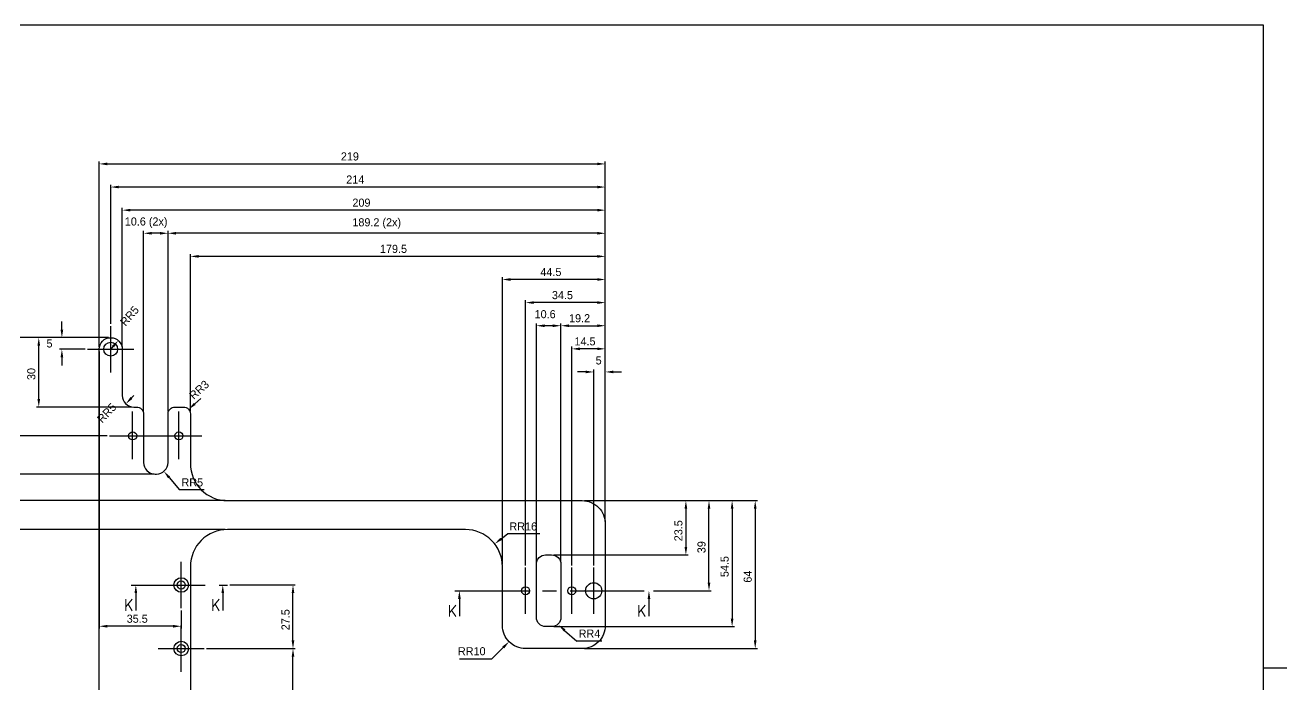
# Model space of a CAD drawing. Extents: x -1900 to -80, y -566 to 781.
# Drawn here: x -726 to -180, y -285 to 0 of the extents above; entities that cross this region are included whole.
import ezdxf

# ---------------------------------------------------------------- set-up
doc = ezdxf.new("R2010")
doc.units = 0
doc.linetypes.add('CENTER', pattern=[50, 32, -6, 6, -6])
doc.layers.get('0').update_dxf_attribs({"linetype": 'CONTINUOUS'})
doc.layers.get('DEFPOINTS').update_dxf_attribs({"linetype": 'CONTINUOUS'})
for name, color, linetype in [('BORDER', 7, 'CONTINUOUS'), ('CENTER', 1, 'CENTER'), ('DIMENSION', 4, 'CONTINUOUS'), ('HOLE_M3', 3, 'CONTINUOUS'), ('SECTION', 4, 'CENTER')]:
    doc.layers.add(name, color=color, linetype=linetype)
doc.styles.add('TEXTSTYLE22', font='Standard')
doc.styles.add('TEXTSTYLE23', font='Standard')
doc.styles.add('TEXTSTYLE24', font='Standard')
doc.styles.add('TEXTSTYLE25', font='Standard')
doc.dimstyles.new('QCADDIMSTYLE', dxfattribs={"dimtxt": 3.5, "dimasz": 3.5, "dimexe": 1, "dimexo": 1, "dimgap": 1.5, "dimtad": 1, "dimtoh": 1, "dimzin": 0, "dimcen": 0.09, "dimazin": 3, "dimtfac": 1, "dimtofl": 0, "dimtmove": 0, "dimatfit": 3})

# ---------------------------------------------------------------- blocks, each defined once
blk = doc.blocks.new('*D82')
at = {"layer": 'DEFPOINTS', "color": 0}
for p in [(-688.87, -135.16), (-770, -354.16), (-688.87, -354.16)]:
    blk.add_point(p, dxfattribs=at)
at = {"layer": 'DIMENSION', "color": 0}
for p, q in [((-689.87, -135.16), (-771, -135.16)), ((-770, -138.66), (-770, -350.66)), ((-689.87, -354.16), (-771, -354.16))]:
    blk.add_line(p, q, dxfattribs=at)
for points in [[(-769.42, -138.66), (-770.58, -138.66), (-770, -135.16)], [(-770.58, -350.66), (-769.42, -350.66), (-770, -354.16)]]:
    blk.add_solid(points, dxfattribs=at)
at = {"layer": 'DIMENSION', "color": 0, "linetype": 'CONTINUOUS'}
blk.add_text('219', height=3.5, rotation=90, dxfattribs=at).set_placement((-771.5, -249.58))
blk = doc.blocks.new('*D83')
at = {"layer": 'DEFPOINTS', "color": 0}
for p in [(-474.87, -60), (-693.87, -140.16), (-474.87, -215.66)]:
    blk.add_point(p, dxfattribs=at)
at = {"layer": 'DIMENSION', "color": 0}
for p, q in [((-693.87, -139.16), (-693.87, -59)), ((-690.37, -60), (-478.37, -60)), ((-474.87, -214.66), (-474.87, -59))]:
    blk.add_line(p, q, dxfattribs=at)
for points in [[(-690.37, -59.42), (-690.37, -60.58), (-693.87, -60)], [(-478.37, -60.58), (-478.37, -59.42), (-474.87, -60)]]:
    blk.add_solid(points, dxfattribs=at)
at = {"layer": 'DIMENSION', "color": 0, "linetype": 'CONTINUOUS'}
blk.add_text('219', height=3.5, dxfattribs=at).set_placement((-589.29, -58.5))
blk = doc.blocks.new('*D84')
at = {"layer": 'DEFPOINTS', "color": 0}
for p in [(-479.87, -150), (-474.87, -213.66), (-479.87, -234.66)]:
    blk.add_point(p, dxfattribs=at)
at = {"layer": 'DIMENSION', "color": 0}
for p, q in [((-483.37, -150), (-486.87, -150)), ((-479.87, -233.66), (-479.87, -149)), ((-474.87, -212.66), (-474.87, -149)), ((-471.37, -150), (-467.87, -150))]:
    blk.add_line(p, q, dxfattribs=at)
for points in [[(-483.37, -150.58), (-483.37, -149.42), (-479.87, -150)], [(-471.37, -149.42), (-471.37, -150.58), (-474.87, -150)]]:
    blk.add_solid(points, dxfattribs=at)
at = {"layer": 'DIMENSION', "color": 0, "linetype": 'CONTINUOUS'}
blk.add_text('5', height=3.5, dxfattribs=at).set_placement((-479.04, -146.75))
blk = doc.blocks.new('*D85')
at = {"layer": 'DEFPOINTS', "color": 0}
for p in [(-489.37, -140), (-474.87, -215.66), (-489.37, -234.66)]:
    blk.add_point(p, dxfattribs=at)
at = {"layer": 'DIMENSION', "color": 0}
for p, q in [((-489.37, -233.66), (-489.37, -139)), ((-478.37, -140), (-485.87, -140)), ((-474.87, -214.66), (-474.87, -139))]:
    blk.add_line(p, q, dxfattribs=at)
for points in [[(-485.87, -139.42), (-485.87, -140.58), (-489.37, -140)], [(-478.37, -140.58), (-478.37, -139.42), (-474.87, -140)]]:
    blk.add_solid(points, dxfattribs=at)
at = {"layer": 'DIMENSION', "color": 0, "linetype": 'CONTINUOUS'}
blk.add_text('14.5', height=3.5, dxfattribs=at).set_placement((-488.21, -138.5))
blk = doc.blocks.new('*D86')
at = {"layer": 'DEFPOINTS', "color": 0}
for p in [(-509.37, -120), (-474.87, -214.66), (-509.37, -234.66)]:
    blk.add_point(p, dxfattribs=at)
at = {"layer": 'DIMENSION', "color": 0}
for p, q in [((-509.37, -233.66), (-509.37, -119)), ((-478.37, -120), (-505.87, -120)), ((-474.87, -213.66), (-474.87, -119))]:
    blk.add_line(p, q, dxfattribs=at)
for points in [[(-505.87, -119.42), (-505.87, -120.58), (-509.37, -120)], [(-478.37, -120.58), (-478.37, -119.42), (-474.87, -120)]]:
    blk.add_solid(points, dxfattribs=at)
at = {"layer": 'DIMENSION', "color": 0, "linetype": 'CONTINUOUS'}
blk.add_text('34.5', height=3.5, dxfattribs=at).set_placement((-497.96, -118.5))
blk = doc.blocks.new('*D87')
at = {"layer": 'DEFPOINTS', "color": 0}
for p in [(-504.67, -130), (-504.67, -233.16), (-494.07, -233.16)]:
    blk.add_point(p, dxfattribs=at)
at = {"layer": 'DIMENSION', "color": 0}
for p, q in [((-504.67, -232.16), (-504.67, -129)), ((-497.57, -130), (-501.17, -130)), ((-494.07, -232.16), (-494.07, -129))]:
    blk.add_line(p, q, dxfattribs=at)
for points in [[(-501.17, -129.42), (-501.17, -130.58), (-504.67, -130)], [(-497.57, -130.58), (-497.57, -129.42), (-494.07, -130)]]:
    blk.add_solid(points, dxfattribs=at)
at = {"layer": 'DIMENSION', "color": 0, "linetype": 'CONTINUOUS'}
blk.add_text('10.6', height=3.5, dxfattribs=at).set_placement((-505.46, -126.75))
blk = doc.blocks.new('*D88')
at = {"layer": 'DEFPOINTS', "color": 0}
for p in [(-474.87, -130), (-474.87, -215.66), (-494.07, -232.16)]:
    blk.add_point(p, dxfattribs=at)
at = {"layer": 'DIMENSION', "color": 0}
for p, q in [((-494.07, -231.16), (-494.07, -129)), ((-490.57, -130), (-478.37, -130)), ((-474.87, -214.66), (-474.87, -129))]:
    blk.add_line(p, q, dxfattribs=at)
for points in [[(-490.57, -129.42), (-490.57, -130.58), (-494.07, -130)], [(-478.37, -130.58), (-478.37, -129.42), (-474.87, -130)]]:
    blk.add_solid(points, dxfattribs=at)
at = {"layer": 'DIMENSION', "color": 0, "linetype": 'CONTINUOUS'}
blk.add_text('19.2', height=3.5, dxfattribs=at).set_placement((-490.56, -128.5))
blk = doc.blocks.new('*D89')
at = {"layer": 'DEFPOINTS', "color": 0}
for p in [(-519.37, -110), (-474.87, -215.66), (-519.37, -234.16)]:
    blk.add_point(p, dxfattribs=at)
at = {"layer": 'DIMENSION', "color": 0}
for p, q in [((-519.37, -233.16), (-519.37, -109)), ((-474.87, -214.66), (-474.87, -109)), ((-478.37, -110), (-515.87, -110))]:
    blk.add_line(p, q, dxfattribs=at)
for points in [[(-515.87, -109.42), (-515.87, -110.58), (-519.37, -110)], [(-478.37, -110.58), (-478.37, -109.42), (-474.87, -110)]]:
    blk.add_solid(points, dxfattribs=at)
at = {"layer": 'DIMENSION', "color": 0, "linetype": 'CONTINUOUS'}
blk.add_text('44.5', height=3.5, dxfattribs=at).set_placement((-502.96, -108.5))
blk = doc.blocks.new('*D90')
at = {"layer": 'DEFPOINTS', "color": 0}
for p in [(-688.87, -70), (-688.87, -130.16), (-474.87, -215.66)]:
    blk.add_point(p, dxfattribs=at)
at = {"layer": 'DIMENSION', "color": 0}
for p, q in [((-688.87, -129.16), (-688.87, -69)), ((-478.37, -70), (-685.37, -70)), ((-474.87, -214.66), (-474.87, -69))]:
    blk.add_line(p, q, dxfattribs=at)
for points in [[(-685.37, -69.42), (-685.37, -70.58), (-688.87, -70)], [(-478.37, -70.58), (-478.37, -69.42), (-474.87, -70)]]:
    blk.add_solid(points, dxfattribs=at)
at = {"layer": 'DIMENSION', "color": 0, "linetype": 'CONTINUOUS'}
blk.add_text('214', height=3.5, dxfattribs=at).set_placement((-586.96, -68.5))
blk = doc.blocks.new('*D91')
at = {"layer": 'DEFPOINTS', "color": 0}
for p in [(-664.07, -90), (-664.07, -168.16), (-474.87, -215.66)]:
    blk.add_point(p, dxfattribs=at)
at = {"layer": 'DIMENSION', "color": 0}
for p, q in [((-664.07, -167.16), (-664.07, -89)), ((-478.37, -90), (-660.57, -90)), ((-474.87, -214.66), (-474.87, -89))]:
    blk.add_line(p, q, dxfattribs=at)
for points in [[(-660.57, -89.42), (-660.57, -90.58), (-664.07, -90)], [(-478.37, -90.58), (-478.37, -89.42), (-474.87, -90)]]:
    blk.add_solid(points, dxfattribs=at)
at = {"layer": 'DIMENSION', "color": 0, "linetype": 'CONTINUOUS'}
blk.add_text('189.2 (2x)', height=3.5, dxfattribs=at).set_placement((-584.31, -87))
blk = doc.blocks.new('*D92')
at = {"layer": 'DEFPOINTS', "color": 0}
for p in [(-654.37, -100), (-654.37, -168.16), (-474.87, -215.66)]:
    blk.add_point(p, dxfattribs=at)
at = {"layer": 'DIMENSION', "color": 0}
for p, q in [((-654.37, -167.16), (-654.37, -99)), ((-478.37, -100), (-650.87, -100)), ((-474.87, -214.66), (-474.87, -99))]:
    blk.add_line(p, q, dxfattribs=at)
for points in [[(-650.87, -99.42), (-650.87, -100.58), (-654.37, -100)], [(-478.37, -100.58), (-478.37, -99.42), (-474.87, -100)]]:
    blk.add_solid(points, dxfattribs=at)
at = {"layer": 'DIMENSION', "color": 0, "linetype": 'CONTINUOUS'}
blk.add_text('179.5', height=3.5, dxfattribs=at).set_placement((-572.37, -98.5))
blk = doc.blocks.new('*D93')
at = {"layer": 'DEFPOINTS', "color": 0}
for p in [(-683.87, -80), (-683.87, -140.16), (-474.87, -215.66)]:
    blk.add_point(p, dxfattribs=at)
at = {"layer": 'DIMENSION', "color": 0}
for p, q in [((-683.87, -139.16), (-683.87, -79)), ((-478.37, -80), (-680.37, -80)), ((-474.87, -214.66), (-474.87, -79))]:
    blk.add_line(p, q, dxfattribs=at)
for points in [[(-680.37, -79.42), (-680.37, -80.58), (-683.87, -80)], [(-478.37, -80.58), (-478.37, -79.42), (-474.87, -80)]]:
    blk.add_solid(points, dxfattribs=at)
at = {"layer": 'DIMENSION', "color": 0, "linetype": 'CONTINUOUS'}
blk.add_text('209', height=3.5, dxfattribs=at).set_placement((-584.29, -78.5))
blk = doc.blocks.new('*D100')
at = {"layer": 'DEFPOINTS', "color": 0}
for p in [(-648.37, -269.66), (-610, -269.66), (-688.87, -354.16)]:
    blk.add_point(p, dxfattribs=at)
at = {"layer": 'DIMENSION', "color": 0}
for p, q in [((-647.37, -269.66), (-609, -269.66)), ((-610, -350.66), (-610, -273.16)), ((-687.87, -354.16), (-609, -354.16))]:
    blk.add_line(p, q, dxfattribs=at)
for points in [[(-609.42, -273.16), (-610.58, -273.16), (-610, -269.66)], [(-610.58, -350.66), (-609.42, -350.66), (-610, -354.16)]]:
    blk.add_solid(points, dxfattribs=at)
at = {"layer": 'DIMENSION', "color": 0, "linetype": 'CONTINUOUS'}
blk.add_text('84.5', height=3.5, rotation=90, dxfattribs=at).set_placement((-611.5, -317.75))
blk = doc.blocks.new('*D101')
at = {"layer": 'DEFPOINTS', "color": 0}
for p in [(-638.37, -242.16), (-610, -242.16), (-647.37, -269.66)]:
    blk.add_point(p, dxfattribs=at)
at = {"layer": 'DIMENSION', "color": 0}
for p, q in [((-637.37, -242.16), (-609, -242.16)), ((-610, -266.16), (-610, -245.66)), ((-646.37, -269.66), (-609, -269.66))]:
    blk.add_line(p, q, dxfattribs=at)
for points in [[(-609.42, -245.66), (-610.58, -245.66), (-610, -242.16)], [(-610.58, -266.16), (-609.42, -266.16), (-610, -269.66)]]:
    blk.add_solid(points, dxfattribs=at)
at = {"layer": 'DIMENSION', "color": 0, "linetype": 'CONTINUOUS'}
blk.add_text('27.5', height=3.5, rotation=90, dxfattribs=at).set_placement((-611.5, -261.75))
blk = doc.blocks.new('*D105')
at = {"layer": 'DEFPOINTS', "color": 0}
for p in [(-693.87, -140.16), (-658.37, -252.16), (-693.87, -260)]:
    blk.add_point(p, dxfattribs=at)
at = {"layer": 'DIMENSION', "color": 0}
for p, q in [((-693.87, -141.16), (-693.87, -261)), ((-658.37, -253.16), (-658.37, -261)), ((-661.87, -260), (-690.37, -260))]:
    blk.add_line(p, q, dxfattribs=at)
for points in [[(-690.37, -259.42), (-690.37, -260.58), (-693.87, -260)], [(-661.87, -260.58), (-661.87, -259.42), (-658.37, -260)]]:
    blk.add_solid(points, dxfattribs=at)
at = {"layer": 'DIMENSION', "color": 0, "linetype": 'CONTINUOUS'}
blk.add_text('35.5', height=3.5, dxfattribs=at).set_placement((-681.96, -258.5))
blk = doc.blocks.new('*D106')
at = {"layer": 'DEFPOINTS', "color": 0}
for p in [(-674.67, -90), (-674.67, -168.16), (-664.07, -168.16)]:
    blk.add_point(p, dxfattribs=at)
at = {"layer": 'DIMENSION', "color": 0}
for p, q in [((-674.67, -167.16), (-674.67, -89)), ((-667.57, -90), (-671.17, -90)), ((-664.07, -167.16), (-664.07, -89))]:
    blk.add_line(p, q, dxfattribs=at)
for points in [[(-671.17, -89.42), (-671.17, -90.58), (-674.67, -90)], [(-667.57, -90.58), (-667.57, -89.42), (-664.07, -90)]]:
    blk.add_solid(points, dxfattribs=at)
at = {"layer": 'DIMENSION', "color": 0, "linetype": 'CONTINUOUS'}
blk.add_text('10.6 (2x)', height=3.5, dxfattribs=at).set_placement((-682.78, -86.64))
blk = doc.blocks.new('*D109')
at = {"layer": 'DEFPOINTS', "color": 0}
for p in [(-522.73, -224.37), (-535.37, -234.16)]:
    blk.add_point(p, dxfattribs=at)
at = {"layer": 'DIMENSION', "color": 0}
for p in [(-519.96, -222.22), (-503.19, -220.08)]:
    blk.add_line(p, (-517.19, -220.08), dxfattribs=at)
blk.add_solid([(-520.32, -221.76), (-519.6, -222.68), (-522.73, -224.37)], dxfattribs=at)
at = {"layer": 'DIMENSION', "color": 0, "linetype": 'CONTINUOUS'}
blk.add_text('RR16', height=3.5, dxfattribs=at).set_placement((-516.36, -218.58))
blk = doc.blocks.new('*D110')
at = {"layer": 'DEFPOINTS', "color": 0}
for p in [(-509.37, -259.66), (-516.5, -266.68)]:
    blk.add_point(p, dxfattribs=at)
at = {"layer": 'DIMENSION', "color": 0}
for p in [(-518.99, -269.14), (-537.97, -274.06)]:
    blk.add_line(p, (-523.97, -274.06), dxfattribs=at)
blk.add_solid([(-518.58, -269.56), (-519.4, -268.73), (-516.5, -266.68)], dxfattribs=at)
at = {"layer": 'DIMENSION', "color": 0, "linetype": 'CONTINUOUS'}
blk.add_text('RR10', height=3.5, dxfattribs=at).set_placement((-538.64, -272.56))
blk = doc.blocks.new('*D111')
at = {"layer": 'DEFPOINTS', "color": 0}
for p in [(-498.07, -256.8), (-495.08, -259.46)]:
    blk.add_point(p, dxfattribs=at)
at = {"layer": 'DIMENSION', "color": 0}
for p in [(-492.47, -261.78), (-476.4, -266.43)]:
    blk.add_line(p, (-487.23, -266.43), dxfattribs=at)
blk.add_solid([(-492.08, -261.34), (-492.85, -262.22), (-495.08, -259.46)], dxfattribs=at)
at = {"layer": 'DIMENSION', "color": 0, "linetype": 'CONTINUOUS'}
blk.add_text('RR4', height=3.5, dxfattribs=at).set_placement((-486.4, -264.93))
blk = doc.blocks.new('*D112')
at = {"layer": 'DEFPOINTS', "color": 0}
for p in [(-657.37, -168.16), (-655.14, -166.16)]:
    blk.add_point(p, dxfattribs=at)
at = {"layer": 'DIMENSION', "color": 0}
blk.add_line((-652.54, -163.82), (-649.93, -161.49), dxfattribs=at)
blk.add_solid([(-652.93, -163.39), (-652.15, -164.26), (-655.14, -166.16)], dxfattribs=at)
at = {"layer": 'DIMENSION', "color": 0, "linetype": 'CONTINUOUS'}
blk.add_text('RR3', height=3.5, rotation=41.886, dxfattribs=at).set_placement((-652.93, -162.14))
blk = doc.blocks.new('*D113')
at = {"layer": 'DEFPOINTS', "color": 0}
for p in [(-678.87, -160.16), (-682.32, -163.79)]:
    blk.add_point(p, dxfattribs=at)
at = {"layer": 'DIMENSION', "color": 0}
blk.add_line((-679.91, -161.25), (-678.87, -160.16), dxfattribs=at)
blk.add_solid([(-680.33, -160.85), (-679.48, -161.65), (-682.32, -163.79)], dxfattribs=at)
at = {"layer": 'DIMENSION', "color": 0, "linetype": 'CONTINUOUS'}
blk.add_text('RR5', height=3.5, rotation=46.4729, dxfattribs=at).set_placement((-692.56, -172.32))
blk = doc.blocks.new('*D114')
at = {"layer": 'DEFPOINTS', "color": 0}
for p in [(-685.59, -136.4), (-688.87, -140.16)]:
    blk.add_point(p, dxfattribs=at)
at = {"layer": 'DIMENSION', "color": 0}
blk.add_line((-687.89, -139.03), (-688.87, -140.16), dxfattribs=at)
blk.add_solid([(-687.45, -139.42), (-688.33, -138.65), (-685.59, -136.4)], dxfattribs=at)
at = {"layer": 'DIMENSION', "color": 0, "linetype": 'CONTINUOUS'}
blk.add_text('RR5', height=3.5, rotation=48.873, dxfattribs=at).set_placement((-682.49, -130.42))
blk = doc.blocks.new('*D115')
at = {"layer": 'DEFPOINTS', "color": 0}
for p in [(-720, -135.16), (-688.87, -135.16), (-678.87, -165.16)]:
    blk.add_point(p, dxfattribs=at)
at = {"layer": 'DIMENSION', "color": 0}
for p, q in [((-689.87, -135.16), (-721, -135.16)), ((-720, -161.66), (-720, -138.66)), ((-679.87, -165.16), (-721, -165.16))]:
    blk.add_line(p, q, dxfattribs=at)
for points in [[(-719.42, -138.66), (-720.58, -138.66), (-720, -135.16)], [(-720.58, -161.66), (-719.42, -161.66), (-720, -165.16)]]:
    blk.add_solid(points, dxfattribs=at)
at = {"layer": 'DIMENSION', "color": 0, "linetype": 'CONTINUOUS'}
blk.add_text('30', height=3.5, rotation=90, dxfattribs=at).set_placement((-721.5, -153.5))
blk = doc.blocks.new('*D116')
at = {"layer": 'DEFPOINTS', "color": 0}
for p in [(-688.87, -135.16), (-730, -177.66), (-689.37, -177.66)]:
    blk.add_point(p, dxfattribs=at)
at = {"layer": 'DIMENSION', "color": 0}
for p, q in [((-689.87, -135.16), (-731, -135.16)), ((-730, -138.66), (-730, -174.16)), ((-690.37, -177.66), (-731, -177.66))]:
    blk.add_line(p, q, dxfattribs=at)
for points in [[(-729.42, -138.66), (-730.58, -138.66), (-730, -135.16)], [(-730.58, -174.16), (-729.42, -174.16), (-730, -177.66)]]:
    blk.add_solid(points, dxfattribs=at)
at = {"layer": 'DIMENSION', "color": 0, "linetype": 'CONTINUOUS'}
blk.add_text('42.5', height=3.5, rotation=90, dxfattribs=at).set_placement((-731.5, -162.25))
blk = doc.blocks.new('*D117')
at = {"layer": 'DEFPOINTS', "color": 0}
for p in [(-688.87, -135.16), (-740, -194.16), (-669.07, -194.16)]:
    blk.add_point(p, dxfattribs=at)
at = {"layer": 'DIMENSION', "color": 0}
for p, q in [((-689.87, -135.16), (-741, -135.16)), ((-740, -138.66), (-740, -190.66)), ((-670.07, -194.16), (-741, -194.16))]:
    blk.add_line(p, q, dxfattribs=at)
for points in [[(-739.42, -138.66), (-740.58, -138.66), (-740, -135.16)], [(-740.58, -190.66), (-739.42, -190.66), (-740, -194.16)]]:
    blk.add_solid(points, dxfattribs=at)
at = {"layer": 'DIMENSION', "color": 0, "linetype": 'CONTINUOUS'}
blk.add_text('59', height=3.5, rotation=90, dxfattribs=at).set_placement((-741.5, -167.91))
blk = doc.blocks.new('*D118')
at = {"layer": 'DEFPOINTS', "color": 0}
for p in [(-669.07, -189.16), (-665.85, -192.99)]:
    blk.add_point(p, dxfattribs=at)
at = {"layer": 'DIMENSION', "color": 0}
for p in [(-663.6, -195.67), (-648.43, -201.02)]:
    blk.add_line(p, (-659.09, -201.02), dxfattribs=at)
blk.add_solid([(-663.15, -195.29), (-664.05, -196.04), (-665.85, -192.99)], dxfattribs=at)
at = {"layer": 'DIMENSION', "color": 0, "linetype": 'CONTINUOUS'}
blk.add_text('RR5', height=3.5, dxfattribs=at).set_placement((-658.26, -199.52))
blk = doc.blocks.new('*D120')
at = {"layer": 'DEFPOINTS', "color": 0}
for p in [(-688.87, -135.16), (-750, -205.66), (-638.37, -205.66)]:
    blk.add_point(p, dxfattribs=at)
at = {"layer": 'DIMENSION', "color": 0}
for p, q in [((-689.87, -135.16), (-751, -135.16)), ((-750, -138.66), (-750, -202.16)), ((-639.37, -205.66), (-751, -205.66))]:
    blk.add_line(p, q, dxfattribs=at)
for points in [[(-749.42, -138.66), (-750.58, -138.66), (-750, -135.16)], [(-750.58, -202.16), (-749.42, -202.16), (-750, -205.66)]]:
    blk.add_solid(points, dxfattribs=at)
at = {"layer": 'DIMENSION', "color": 0, "linetype": 'CONTINUOUS'}
blk.add_text('70.5', height=3.5, rotation=90, dxfattribs=at).set_placement((-751.5, -176.25))
blk = doc.blocks.new('*D121')
at = {"layer": 'DEFPOINTS', "color": 0}
for p in [(-760, -135.16), (-688.87, -135.16), (-638.37, -218.16)]:
    blk.add_point(p, dxfattribs=at)
at = {"layer": 'DIMENSION', "color": 0}
for p, q in [((-689.87, -135.16), (-761, -135.16)), ((-760, -214.66), (-760, -138.66)), ((-639.37, -218.16), (-761, -218.16))]:
    blk.add_line(p, q, dxfattribs=at)
for points in [[(-759.42, -138.66), (-760.58, -138.66), (-760, -135.16)], [(-760.58, -214.66), (-759.42, -214.66), (-760, -218.16)]]:
    blk.add_solid(points, dxfattribs=at)
at = {"layer": 'DIMENSION', "color": 0, "linetype": 'CONTINUOUS'}
blk.add_text('83', height=3.5, rotation=90, dxfattribs=at).set_placement((-761.5, -180))
blk = doc.blocks.new('*D122')
at = {"layer": 'DEFPOINTS', "color": 0}
for p in [(-484.87, -205.66), (-498.07, -229.16), (-440, -229.16)]:
    blk.add_point(p, dxfattribs=at)
at = {"layer": 'DIMENSION', "color": 0}
for p, q in [((-483.87, -205.66), (-439, -205.66)), ((-440, -209.16), (-440, -225.66)), ((-497.07, -229.16), (-439, -229.16))]:
    blk.add_line(p, q, dxfattribs=at)
for points in [[(-439.42, -209.16), (-440.58, -209.16), (-440, -205.66)], [(-440.58, -225.66), (-439.42, -225.66), (-440, -229.16)]]:
    blk.add_solid(points, dxfattribs=at)
at = {"layer": 'DIMENSION', "color": 0, "linetype": 'CONTINUOUS'}
blk.add_text('23.5', height=3.5, rotation=90, dxfattribs=at).set_placement((-441.5, -223.25))
blk = doc.blocks.new('*D123')
at = {"layer": 'DEFPOINTS', "color": 0}
for p in [(-484.87, -205.66), (-430, -205.66), (-454.98, -244.66)]:
    blk.add_point(p, dxfattribs=at)
at = {"layer": 'DIMENSION', "color": 0}
for p, q in [((-483.87, -205.66), (-429, -205.66)), ((-430, -241.16), (-430, -209.16)), ((-453.98, -244.66), (-429, -244.66))]:
    blk.add_line(p, q, dxfattribs=at)
for points in [[(-429.42, -209.16), (-430.58, -209.16), (-430, -205.66)], [(-430.58, -241.16), (-429.42, -241.16), (-430, -244.66)]]:
    blk.add_solid(points, dxfattribs=at)
at = {"layer": 'DIMENSION', "color": 0, "linetype": 'CONTINUOUS'}
blk.add_text('39', height=3.5, rotation=90, dxfattribs=at).set_placement((-431.5, -228.41))
blk = doc.blocks.new('*D124')
at = {"layer": 'DEFPOINTS', "color": 0}
for p in [(-484.87, -205.66), (-498.07, -260.16), (-420, -260.16)]:
    blk.add_point(p, dxfattribs=at)
at = {"layer": 'DIMENSION', "color": 0}
for p, q in [((-483.87, -205.66), (-419, -205.66)), ((-420, -209.16), (-420, -256.66)), ((-497.07, -260.16), (-419, -260.16))]:
    blk.add_line(p, q, dxfattribs=at)
for points in [[(-419.42, -209.16), (-420.58, -209.16), (-420, -205.66)], [(-420.58, -256.66), (-419.42, -256.66), (-420, -260.16)]]:
    blk.add_solid(points, dxfattribs=at)
at = {"layer": 'DIMENSION', "color": 0, "linetype": 'CONTINUOUS'}
blk.add_text('54.5', height=3.5, rotation=90, dxfattribs=at).set_placement((-421.5, -238.75))
blk = doc.blocks.new('*D125')
at = {"layer": 'DEFPOINTS', "color": 0}
for p in [(-484.87, -205.66), (-484.87, -269.66), (-410, -269.66)]:
    blk.add_point(p, dxfattribs=at)
at = {"layer": 'DIMENSION', "color": 0}
for p, q in [((-483.87, -205.66), (-409, -205.66)), ((-410, -209.16), (-410, -266.16)), ((-483.87, -269.66), (-409, -269.66))]:
    blk.add_line(p, q, dxfattribs=at)
for points in [[(-409.42, -209.16), (-410.58, -209.16), (-410, -205.66)], [(-410.58, -266.16), (-409.42, -266.16), (-410, -269.66)]]:
    blk.add_solid(points, dxfattribs=at)
at = {"layer": 'DIMENSION', "color": 0, "linetype": 'CONTINUOUS'}
blk.add_text('64', height=3.5, rotation=90, dxfattribs=at).set_placement((-411.5, -241.16))
blk = doc.blocks.new('*D127')
at = {"layer": 'DEFPOINTS', "color": 0}
for p in [(-688.87, -135.16), (-710, -140.16), (-698.87, -140.16)]:
    blk.add_point(p, dxfattribs=at)
at = {"layer": 'DIMENSION', "color": 0}
for p, q in [((-710, -131.66), (-710, -128.16)), ((-689.87, -135.16), (-711, -135.16)), ((-699.87, -140.16), (-711, -140.16)), ((-710, -143.66), (-710, -147.16))]:
    blk.add_line(p, q, dxfattribs=at)
for points in [[(-710.58, -131.66), (-709.42, -131.66), (-710, -135.16)], [(-709.42, -143.66), (-710.58, -143.66), (-710, -140.16)]]:
    blk.add_solid(points, dxfattribs=at)
at = {"layer": 'DIMENSION', "color": 0, "linetype": 'CONTINUOUS'}
blk.add_text('5', height=3.5, dxfattribs=at).set_placement((-716.67, -139.41))
blk = doc.blocks.new('*X266')
at = {"layer": 'DIMENSION'}
blk.add_line((-455.98, -248.16), (-455.98, -255.68), dxfattribs=at)
blk.add_solid([(-456.56, -248.16), (-455.98, -244.66), (-455.4, -248.16)], dxfattribs=at)
blk = doc.blocks.new('*X267')
at = {"layer": 'DIMENSION'}
blk.add_line((-538, -248.16), (-538, -255.68), dxfattribs=at)
blk.add_solid([(-538.58, -248.16), (-538, -244.66), (-537.42, -248.16)], dxfattribs=at)
blk = doc.blocks.new('*X269')
at = {"layer": 'DIMENSION'}
blk.add_line((-678, -245.66), (-678, -253.18), dxfattribs=at)
blk.add_solid([(-678.58, -245.66), (-678, -242.16), (-677.42, -245.66)], dxfattribs=at)
blk = doc.blocks.new('*X270')
at = {"layer": 'DIMENSION'}
blk.add_line((-640.37, -245.66), (-640.37, -253.18), dxfattribs=at)
blk.add_solid([(-640.96, -245.66), (-640.37, -242.16), (-639.79, -245.66)], dxfattribs=at)

msp = doc.modelspace()

# ---------------------------------------------------------------- linework, layer by layer
for points in [[(-693.875, -349.164), (-693.875, -140.164, -1), (-683.875, -140.164), (-683.875, -160.164, 0.4142136), (-678.875, -165.164), (-677.675, -165.164, -0.4142136), (-674.675, -168.164), (-674.675, -189.164, 0.4142136), (-669.675, -194.164), (-669.075, -194.164, 0.4142136), (-664.075, -189.164), (-664.075, -168.164, -0.4142136), (-661.075, -165.164), (-657.375, -165.164, -0.4142136), (-654.375, -168.164), (-654.375, -189.664, 0.4142136), (-638.375, -205.664), (-484.875, -205.664, -0.4142136), (-474.875, -215.664), (-474.875, -259.664, -0.4142136), (-484.875, -269.664), (-509.375, -269.664, -0.4142136), (-519.375, -259.664), (-519.375, -234.164, 0.4142136), (-535.375, -218.164), (-638.375, -218.164, 0.4142136), (-654.375, -234.164), (-654.375, -321.164, -0.4142136)], [(-504.675, -233.164, -0.4142136), (-500.675, -229.164), (-498.075, -229.164, -0.4142136), (-494.075, -233.164), (-494.075, -256.164, -0.4142136), (-498.075, -260.164), (-500.675, -260.164, -0.4142136), (-504.675, -256.164), (-504.675, -233.164)]]:
    msp.add_lwpolyline(points, format="xyb")
for centre, radius in [((-688.875, -140.164), 3), ((-679.375, -177.664), 1.75), ((-659.375, -177.664), 1.75), ((-658.375, -242.164), 3.15), ((-658.375, -242.164), 1.75), ((-509.375, -244.664), 1.75), ((-489.375, -244.664), 1.75), ((-479.875, -244.664), 3.5), ((-658.375, -269.664), 3.15), ((-658.375, -269.664), 1.75)]:
    msp.add_circle(centre, radius)
at = {"layer": 'BORDER'}
msp.add_line((-190, -278), (-180, -278), dxfattribs=at)
msp.add_lwpolyline([(-990, 0), (-990, 0), (-990, -556), (-190, -556), (-190, 0), (-990, 0)], dxfattribs=at)
at = {"layer": 'CENTER'}
for p, q in [((-688.875, -150.164), (-688.875, -130.164)), ((-698.875, -140.164), (-678.875, -140.164)), ((-679.375, -187.664), (-679.375, -167.171)), ((-659.375, -187.664), (-659.375, -167.171)), ((-689.375, -177.664), (-669.375, -177.664)), ((-669.375, -177.664), (-649.375, -177.664)), ((-658.375, -252.164), (-658.375, -232.164)), ((-509.375, -254.664), (-509.375, -234.664)), ((-489.375, -254.664), (-489.375, -234.664)), ((-479.875, -254.664), (-479.875, -234.664)), ((-658.375, -279.664), (-658.375, -259.664)), ((-668.375, -269.664), (-648.375, -269.664))]:
    msp.add_line(p, q, dxfattribs=at)
at = {"layer": 'HOLE_M3'}
for p, q in [((-658.375, -242.164), (-658.375, -242.164)), ((-658.375, -242.164), (-658.375, -242.164)), ((-479.875, -244.664), (-479.875, -244.664)), ((-479.875, -244.664), (-479.875, -244.664)), ((-658.375, -269.664), (-658.375, -269.664)), ((-658.375, -269.664), (-658.375, -269.664))]:
    msp.add_line(p, q, dxfattribs=at)
for centre in [(-658.375, -242.164), (-658.375, -242.164), (-479.875, -244.664), (-479.875, -244.664), (-658.375, -269.664), (-658.375, -269.664)]:
    msp.add_arc(centre, 0, 0, 0, dxfattribs=at)
at = {"layer": 'SECTION'}
for p, q in [((-680, -242.164), (-638.375, -242.164)), ((-540, -244.664), (-453.979, -244.664))]:
    msp.add_line(p, q, dxfattribs=at)

# ---------------------------------------------------------------- block references
at = {"layer": 'DIMENSION'}
for name in ['*X269', '*X270', '*X267', '*X266']:
    msp.add_blockref(name, (0, 0), dxfattribs=at)

# ---------------------------------------------------------------- texts
at = {"layer": 'SECTION', "linetype": 'CONTINUOUS'}
for style, p in [('TEXTSTYLE24', (-683.109, -253.341)), ('TEXTSTYLE25', (-645.484, -253.341)), ('TEXTSTYLE22', (-543.109, -255.841)), ('TEXTSTYLE23', (-461.088, -255.841))]:
    msp.add_text('K', height=5, dxfattribs=dict(at, style=style)).set_placement(p)

# ---------------------------------------------------------------- dimensions: what is measured, and where the dimension line sits
at = {"layer": 'DIMENSION'}
for base, p1, p2, picture, middle in [((-474.875, -60), (-693.875, -140.164), (-474.875, -215.664), '*D83', (-584.375, -56.75)), ((-688.875, -70), (-474.875, -215.664), (-688.875, -130.164), '*D90', (-581.875, -66.75)), ((-683.875, -80), (-474.875, -215.664), (-683.875, -140.164), '*D93', (-579.375, -76.75)), ((-654.375, -100), (-474.875, -215.664), (-654.375, -168.164), '*D92', (-564.625, -96.75)), ((-519.375, -110), (-474.875, -215.664), (-519.375, -234.164), '*D89', (-497.125, -106.75)), ((-509.375, -120), (-474.875, -214.664), (-509.375, -234.664), '*D86', (-492.125, -116.75)), ((-504.675, -130), (-494.075, -233.164), (-504.675, -233.164), '*D87', (-499.375, -125)), ((-474.875, -130), (-494.075, -232.164), (-474.875, -215.664), '*D88', (-484.475, -126.75)), ((-489.375, -140), (-474.875, -215.664), (-489.375, -234.664), '*D85', (-482.125, -136.75)), ((-693.875, -260), (-658.375, -252.164), (-693.875, -140.164), '*D105', (-676.125, -256.75)), ((-479.875, -150), (-474.875, -213.664), (-479.875, -234.664), '*D84', (-477.375, -145))]:
    dim = msp.add_linear_dim(base=base, p1=p1, p2=p2, dimstyle='QCADDIMSTYLE', override={"dimtxt": 3.5, "dimasz": 3.5, "dimexe": 1, "dimexo": 1, "dimgap": 1.5, "dimtad": 1, "dimzin": 8, "dimcen": 0, "dimclrd": 0, "dimclre": 0, "dimclrt": 0, "dimtp": 0.1, "dimtm": 0.1, "dimtfac": 0.71, "dimtmove": 2}, dxfattribs=at)
    dim.commit()
    dim.dimension.update_dxf_attribs({"geometry": picture, "text_midpoint": middle})
dim = msp.add_linear_dim(base=(-674.675, -90), p1=(-664.075, -168.164), p2=(-674.675, -168.164), text='<> (2x)', dimstyle='QCADDIMSTYLE', override={"dimtxt": 3.5, "dimasz": 3.5, "dimexe": 1, "dimexo": 1, "dimgap": 1.5, "dimtad": 1, "dimzin": 8, "dimcen": 0, "dimclrd": 0, "dimclre": 0, "dimclrt": 0, "dimtp": 0.1, "dimtm": 0.1, "dimtfac": 0.71, "dimtmove": 2}, dxfattribs=at)
dim.commit()
dim.dimension.update_dxf_attribs({"geometry": '*D106', "text_midpoint": (-669.613, -85.475), "dimtype": 160})
dim = msp.add_linear_dim(base=(-664.075, -90), p1=(-474.875, -215.664), p2=(-664.075, -168.164), text='<> (2x)', dimstyle='QCADDIMSTYLE', override={"dimtxt": 3.5, "dimasz": 3.5, "dimexe": 1, "dimexo": 1, "dimgap": 1.5, "dimtad": 1, "dimzin": 8, "dimcen": 0, "dimclrd": 0, "dimclre": 0, "dimclrt": 0, "dimtp": 0.1, "dimtm": 0.1, "dimtfac": 0.71, "dimtmove": 2}, dxfattribs=at)
dim.commit()
dim.dimension.update_dxf_attribs({"geometry": '*D91', "text_midpoint": (-569.475, -85.833)})
for center, mpoint, picture, middle in [((-688.875, -140.164), (-685.586, -136.397), '*D114', (-680.351, -125.315)), ((-657.375, -168.164), (-655.141, -166.161), '*D112', (-650.19, -157.33)), ((-678.875, -160.164), (-682.318, -163.789), '*D113', (-690.209, -167.306))]:
    dim = msp.add_radius_dim(center=center, mpoint=mpoint, text='R<>', dimstyle='QCADDIMSTYLE', override={"dimtxt": 3.5, "dimasz": 3.5, "dimexe": 1, "dimexo": 1, "dimgap": 1.5, "dimtad": 1, "dimzin": 8, "dimcen": 0, "dimclrd": 0, "dimclre": 0, "dimclrt": 0, "dimtp": 0.1, "dimtm": 0.1, "dimtfac": 0.71, "dimtmove": 2}, dxfattribs=at)
    dim.commit()
    dim.dimension.update_dxf_attribs({"geometry": picture, "text_midpoint": middle, "dimtype": 164})
for base, p1, p2, picture, middle in [((-710, -140.164), (-688.875, -135.164), (-698.875, -140.164), '*D127', (-715, -137.664)), ((-770, -354.164), (-688.875, -135.164), (-688.875, -354.164), '*D82', (-773.25, -244.664)), ((-760, -135.164), (-638.375, -218.164), (-688.875, -135.164), '*D121', (-763.25, -176.664)), ((-750, -205.664), (-688.875, -135.164), (-638.375, -205.664), '*D120', (-753.25, -170.414)), ((-740, -194.164), (-688.875, -135.164), (-669.075, -194.164), '*D117', (-743.25, -164.664)), ((-730, -177.664), (-688.875, -135.164), (-689.375, -177.664), '*D116', (-733.25, -156.414)), ((-720, -135.164), (-678.875, -165.164), (-688.875, -135.164), '*D115', (-723.25, -150.164)), ((-440, -229.164), (-484.875, -205.664), (-498.075, -229.164), '*D122', (-443.25, -217.414)), ((-420, -260.164), (-484.875, -205.664), (-498.075, -260.164), '*D124', (-423.25, -232.914)), ((-430, -205.664), (-454.979, -244.664), (-484.875, -205.664), '*D123', (-433.25, -225.164)), ((-410, -269.664), (-484.875, -205.664), (-484.875, -269.664), '*D125', (-413.25, -237.664)), ((-610, -242.164), (-647.375, -269.664), (-638.375, -242.164), '*D101', (-613.25, -255.914)), ((-610, -269.664), (-688.875, -354.164), (-648.375, -269.664), '*D100', (-613.25, -311.914))]:
    dim = msp.add_linear_dim(base=base, p1=p1, p2=p2, angle=90, dimstyle='QCADDIMSTYLE', override={"dimtxt": 3.5, "dimasz": 3.5, "dimexe": 1, "dimexo": 1, "dimgap": 1.5, "dimtad": 1, "dimzin": 8, "dimcen": 0, "dimclrd": 0, "dimclre": 0, "dimclrt": 0, "dimtp": 0.1, "dimtm": 0.1, "dimtfac": 0.71, "dimtmove": 2}, dxfattribs=at)
    dim.commit()
    dim.dimension.update_dxf_attribs({"geometry": picture, "text_midpoint": middle})
for center, mpoint, picture, middle in [((-669.075, -189.164), (-665.855, -192.989), '*D118', (-653.009, -197.771)), ((-535.375, -234.164), (-522.726, -224.365), '*D109', (-509.442, -216.828)), ((-509.375, -259.664), (-516.496, -266.685), '*D110', (-531.722, -270.807)), ((-498.075, -256.801), (-495.083, -259.456), '*D111', (-481.064, -263.176))]:
    dim = msp.add_radius_dim(center=center, mpoint=mpoint, text='R<>', dimstyle='QCADDIMSTYLE', override={"dimtxt": 3.5, "dimasz": 3.5, "dimexe": 1, "dimexo": 1, "dimgap": 1.5, "dimtad": 1, "dimzin": 8, "dimcen": 0, "dimclrd": 0, "dimclre": 0, "dimclrt": 0, "dimtp": 0.1, "dimtm": 0.1, "dimtfac": 0.71, "dimtmove": 2}, dxfattribs=at)
    dim.commit()
    dim.dimension.update_dxf_attribs({"geometry": picture, "text_midpoint": middle})

doc.saveas('drawing.dxf')
